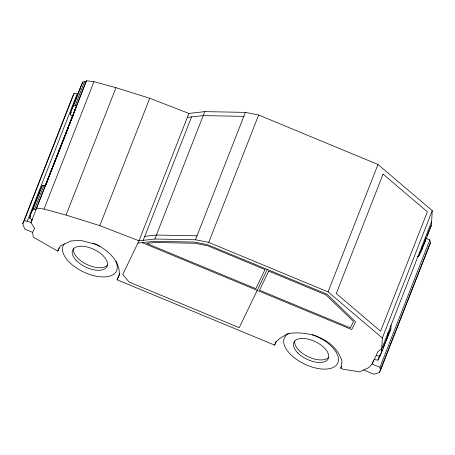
<?xml version="1.0" encoding="UTF-8"?>
<svg xmlns="http://www.w3.org/2000/svg" width="455" height="455" viewBox="0 0 455 455"><rect width="100%" height="100%" fill="white"/><g stroke="black" fill="none" stroke-linecap="round" stroke-linejoin="round"><path stroke-width="0.68" d="M374.203 359.581L377.963 360.098L381.523 352.716L382.342 338.019L432.25 210.631L377.98 164.488L258.639 115.007L245.387 112.379L204.773 111.634L188.893 113.42L149.723 98.246L115.974 87.684L93.952 81.69L86.439 80.734L30.923 222.637L34.608 228.234L32.623 232.363L33.278 237.157L57.813 251.12L60.305 245.95L70.9 240.957L80.825 240.365L97.194 244.744L99.52 246.286M387.967 333.02L387.757 336.797L385.976 340.494L389.093 332.537L388.206 334.385M381.523 352.716L390.873 328.84L391.084 325.063M417.269 256.41L418.52 256.58L422.081 249.192L422.291 245.416M425.408 237.459L425.197 241.235L423.417 244.932L425.914 238.568M422.081 249.192L431.431 225.322L432.25 210.631M431.641 221.545L381.734 348.934L378.173 351.328L372.071 364.011L368.795 367.629L359.587 371.826L343.241 369.255L340.818 368.249L342.097 361.355C335.363 339.146 308.757 330.006 287.554 333.714L280.36 338.076L276.344 341.529L274.621 345.117L117.117 279.808L119.449 273.87M32.169 220.055L29.729 218.173L30.821 213.793L40.171 189.923L42.304 185.492L43.959 185.231L45.17 185.731M39.238 193.676L40.171 189.923M72.726 116.537L70.286 114.654L71.378 110.275L80.728 86.404L82.861 81.974L84.516 81.712L85.728 82.213M80.108 88.907L80.728 86.404M45.193 185.958L45.602 184.787M72.436 117.168L75.416 108.637L45.46 185.1M74.097 112.618L76.377 106.083L75.166 105.583L73.511 105.844L71.378 110.275M22.75 223.741L72.629 96.432L74.051 93.48L77.168 93.821L27.289 221.13L24.172 220.789L22.75 223.741L24.746 229.098L32.623 232.363M24.172 220.789L74.051 93.48M30.821 213.793L32.953 209.363L42.304 185.492M73.511 105.844L82.861 81.974M29.729 218.173L30.741 215.596M70.286 114.654L71.298 112.078M32.953 209.363L34.608 209.101L43.959 185.231M75.166 105.583L84.516 81.712M34.608 209.101L35.82 209.601L36.531 208.128L86.439 80.734M32.22 219.338L30.923 222.637L27.289 221.13M45.403 185.765L73.039 115.348M45.426 185.93L47.644 180.447M47.741 180.015L55.823 159.517M55.976 159L64.946 136.284M64.985 136.011L68.586 126.82M69.103 125.506L70.388 122.219M70.9 120.905L72.191 117.623M46.421 183.678L47.195 181.704M57.768 154.711L58.541 152.738M59.571 150.105L60.862 146.811M61.897 144.184L62.671 142.205M63.7 139.571L64.474 137.598M67.823 129.044L68.597 127.064M36.531 208.128L44.038 209.078L93.952 81.69M44.038 209.078L66.06 215.073L115.974 87.684M57.813 251.12L59.11 247.816M66.06 215.073L99.81 225.635L149.723 98.246M188.893 113.42L138.985 240.809L122.793 274.445L129.089 282.02L239.25 327.697L267.295 269.434M143.206 240.331L191.555 116.924M99.81 225.635L138.985 240.809L154.865 239.023L204.773 111.634M154.865 239.023L195.479 239.768L245.387 112.379M195.479 239.768L208.731 242.396L258.639 115.007M274.621 345.117L276.174 341.153M382.342 338.019L328.066 291.877L377.98 164.488M340.818 368.249L341.591 366.269M373.623 360.047L372.071 364.011L379.948 367.276L380.431 370.342L379.362 372.56L373.908 374.266L363.608 369.995M377.963 360.098L379.988 354.94M418.52 256.58L420.039 252.713M382.24 350.043L379.743 356.407L376.234 355.366M383.235 347.495L385.482 341.768M423.178 245.541L420.301 252.889L419.186 252.423M426.909 236.02L429.156 230.293M379.948 367.276L429.856 239.887L425.92 238.255M379.362 372.56L430.339 242.953L429.856 239.887M380.431 370.342L430.339 242.953M117.117 279.808L119.432 275.008L119.017 268.973L116.184 260.948M429.651 229.019L431.431 225.322M389.389 331.923L390.873 328.84M187.335 117.396L203.214 115.61L243.829 116.361M144.764 236.355L156.423 235.047L197.038 235.792M137.882 243.101L153.762 241.315L194.376 242.066L207.628 244.693L326.957 294.169L355.514 321.765L351.76 329.562L142.102 242.629M208.731 242.396L328.066 291.877M92.888 243.078A29.524 15.117 25.6 0 1 116.742 270.418A29.524 15.117 25.6 0 1 82.15 271.305A29.524 15.117 25.6 0 1 64.326 243.812M107.573 264.975A19.03 9.743 25.6 0 1 86.95 264.537A19.03 9.743 25.6 0 1 73.505 248.754M312.17 334.544A29.524 15.117 25.6 0 1 337.735 363.175A29.524 15.117 25.6 0 1 299.515 361.35A29.524 15.117 25.6 0 1 289.005 333.435M328.8 357.175A19.03 9.743 25.6 0 1 308.183 356.737A19.03 9.743 25.6 0 1 294.738 340.949M383.064 174.117L336.273 293.549L380.579 331.217L427.37 211.785L383.064 174.117M265.02 269.587L255.829 288.68L146.658 243.414L154.694 242.509L194.911 243.249L207.537 245.751L265.02 269.587M268.689 271.112L259.498 290.205L350.367 327.879L353.455 321.458L325.899 294.834L268.689 271.112M76.127 260.271A19.03 9.743 25.6 0 0 106.356 267.517A19.03 9.743 25.6 0 0 87.098 246.968A19.03 9.743 25.6 0 0 76.127 260.271M297.36 352.471A19.03 9.743 25.6 0 0 327.583 359.717A19.03 9.743 25.6 0 0 308.331 339.168A19.03 9.743 25.6 0 0 297.36 352.471"/></g></svg>
